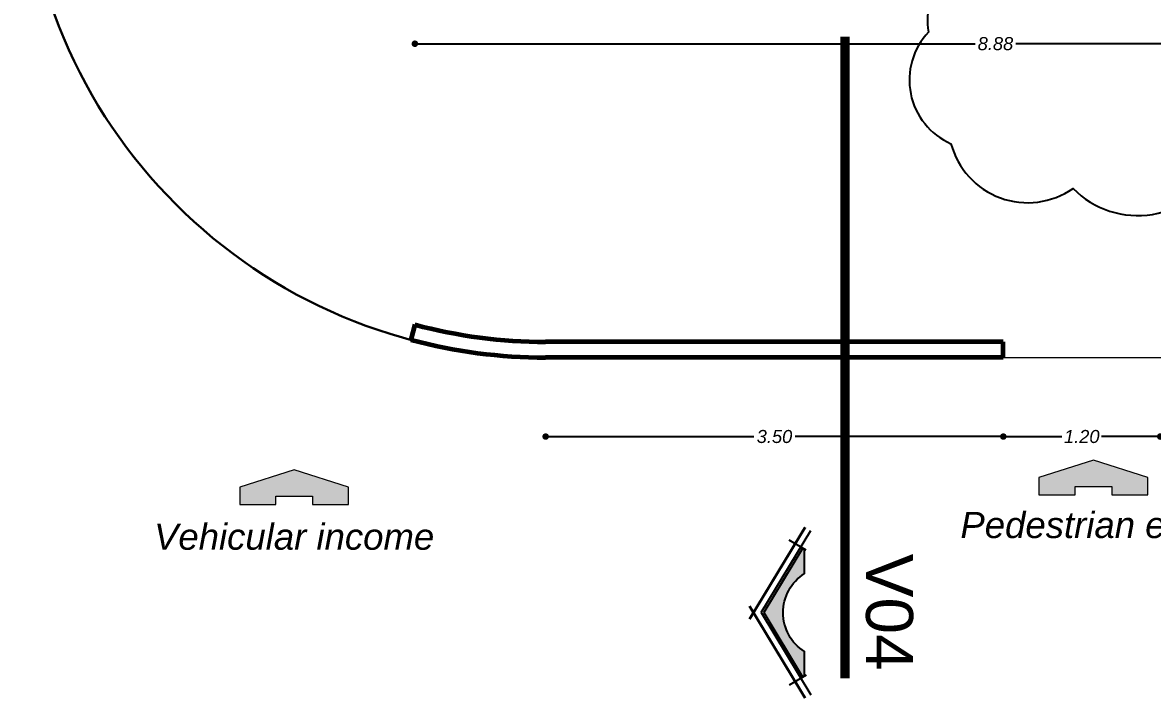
# Model space of a CAD drawing. Header units: metres. Extents: x 539 to 782, y 164 to 633.
# Drawn here: x 665.29 to 673.93, y 220.73 to 225.9 of the extents above; entities that cross this region are included whole.
import ezdxf
from ezdxf.enums import TextEntityAlignment as Align

# ---------------------------------------------------------------- set-up
doc = ezdxf.new("R2010")
doc.units = ezdxf.units.M
doc.header["$PDMODE"] = 35
doc.linetypes.add('ACAD_ISO05W100', pattern=[33, 24, -3, 0, -3, 0, -3])
for name, color, linetype, lineweight in [('02', 2, 'Continuous', 20), ('03', 3, 'Continuous', 30), ('cota', 1, 'Continuous', 15), ('MURO', 4, 'Continuous', 60), ('Textura de Pisos', 252, 'Continuous', 13)]:
    doc.layers.add(name, color=color, linetype=linetype, lineweight=lineweight)
for name, color, linetype in [('COLUMNAS', 6, 'Continuous'), ('lincorte', 116, 'Continuous'), ('TEXTO', 134, 'Continuous')]:
    doc.layers.add(name, color=color, linetype=linetype)
doc.styles.add('ARIAL', font='ariali.ttf')
doc.styles.add('ARIAL_REGULAR', font='arial.ttf')
doc.styles.add('STYLE1', font='ariali.ttf')
doc.dimstyles.new('C_50', dxfattribs={"dimscale": 0.5, "dimtxt": 0.2, "dimasz": 0.1, "dimexe": 0.1, "dimexo": 0.1, "dimgap": 0.05, "dimtad": 0, "dimzin": 4, "dimdsep": 46, "dimtxsty": 'ARIAL', "dimblk": 'DOT', "dimcen": 0.09, "dimse1": 1, "dimse2": 1, "dimclrd": 1, "dimclre": 1, "dimclrt": 2, "dimadec": 0, "dimazin": 0, "dimtfac": 1, "dimtix": 1, "dimtmove": 2, "dimatfit": 3, "dimfxl": 1, "dimtolj": 1, "dimtzin": 0, "dimarcsym": 0})

# ---------------------------------------------------------------- blocks, each defined once
blk = doc.blocks.new('_Dot')
at = {"color": 0, "linetype": 'ByBlock', "lineweight": -2}
blk.add_line((-0.5, 0), (-1, 0), dxfattribs=at)
at = {"color": 0, "linetype": 'ByBlock', "const_width": 0.5}
blk.add_lwpolyline([(-0.25, 0, 1), (0.25, 0, 1)], format="xyb", close=True, dxfattribs=at)
blk = doc.blocks.new('*D710')
at = {"layer": 'cota', "color": 1, "lineweight": -2, "transparency": 16777216}
for p, q in [((672.8422858460565, 222.7356233299038), (673.2410239088124, 222.7356233299038)), ((673.9422858460566, 222.7356233299038), (673.5435477833007, 222.7356233299038))]:
    blk.add_line(p, q, dxfattribs=at)
at = {"layer": 'Defpoints', "color": 0, "transparency": 16777216}
for p in [(672.7922858460565, 223.3407509537875), (673.9922858460566, 223.3407509537875), (672.7922858460565, 222.7356233299038)]:
    blk.add_point(p, dxfattribs=at)
at = {"layer": 'cota', "color": 1, "lineweight": -2, "transparency": 16777216, "xscale": 0.05, "yscale": 0.05, "zscale": 0.05, "rotation": 180}
blk.add_blockref('_Dot', (672.7922858460565, 222.7356233299038), dxfattribs=at)
at = {"layer": 'cota', "color": 1, "lineweight": -2, "transparency": 16777216, "xscale": 0.05, "yscale": 0.05, "zscale": 0.05}
blk.add_blockref('_Dot', (673.9922858460566, 222.7356233299038), dxfattribs=at)
at = {"layer": 'cota', "color": 2, "transparency": 16777216, "insert": (673.3922858460566, 222.7356233299038), "char_height": 0.1, "attachment_point": 5, "style": 'ARIAL'}
blk.add_mtext('\\A1;1.20', dxfattribs=at)
blk = doc.blocks.new('*D711')
at = {"layer": 'cota', "color": 1, "lineweight": -2, "transparency": 16777216}
for p, q in [((669.3422858460564, 222.7356233299038), (670.8845095841193, 222.7356233299038)), ((672.7422858460566, 222.7356233299038), (671.2000621079937, 222.7356233299038))]:
    blk.add_line(p, q, dxfattribs=at)
at = {"layer": 'Defpoints', "color": 0, "transparency": 16777216}
for p in [(669.2922858460564, 223.3407509537876), (672.7922858460565, 223.3407509537875), (669.2922858460564, 222.7356233299038)]:
    blk.add_point(p, dxfattribs=at)
at = {"layer": 'cota', "color": 1, "lineweight": -2, "transparency": 16777216, "xscale": 0.05, "yscale": 0.05, "zscale": 0.05, "rotation": 180}
blk.add_blockref('_Dot', (669.2922858460564, 222.7356233299038), dxfattribs=at)
at = {"layer": 'cota', "color": 1, "lineweight": -2, "transparency": 16777216, "xscale": 0.05, "yscale": 0.05, "zscale": 0.05}
blk.add_blockref('_Dot', (672.7922858460565, 222.7356233299038), dxfattribs=at)
at = {"layer": 'cota', "color": 2, "transparency": 16777216, "insert": (671.0422858460565, 222.7356233299038), "char_height": 0.1, "attachment_point": 5, "style": 'ARIAL'}
blk.add_mtext('\\A1;3.50', dxfattribs=at)
blk = doc.blocks.new('*D731')
at = {"layer": 'cota', "color": 1, "lineweight": -2, "transparency": 16777216}
for p, q in [((668.3422858460564, 225.7407509537875), (672.5759761598355, 225.7407509537875)), ((677.1222858460566, 225.7407509537875), (672.8885955322775, 225.7407509537875))]:
    blk.add_line(p, q, dxfattribs=at)
at = {"layer": 'Defpoints', "color": 0, "transparency": 16777216}
for p in [(668.2922858460564, 227.3407509537875), (677.1722858460565, 226.3407509537875), (677.1722858460565, 225.7407509537875)]:
    blk.add_point(p, dxfattribs=at)
at = {"layer": 'cota', "color": 1, "lineweight": -2, "transparency": 16777216, "xscale": 0.05, "yscale": 0.05, "zscale": 0.05, "rotation": 180}
blk.add_blockref('_Dot', (668.2922858460564, 225.7407509537875), dxfattribs=at)
at = {"layer": 'cota', "color": 1, "lineweight": -2, "transparency": 16777216, "xscale": 0.05, "yscale": 0.05, "zscale": 0.05}
blk.add_blockref('_Dot', (677.1722858460565, 225.7407509537875), dxfattribs=at)
at = {"layer": 'cota', "color": 2, "transparency": 16777216, "insert": (672.7322858460565, 225.7407509537875), "char_height": 0.1, "attachment_point": 5, "style": 'ARIAL'}
blk.add_mtext('\\A1;8.88', dxfattribs=at)

msp = doc.modelspace()

# ---------------------------------------------------------------- hatches: boundary and pattern name
at = {"layer": '02'}
for points in [[(673.8977289553395, 222.2900261052923), (673.8977289553393, 222.4227158249717), (673.4813621365863, 222.5554055446509), (673.0649953178338, 222.4227158249715), (673.064995317834, 222.2900261052923), (673.3413768864223, 222.2900261052923), (673.3413768864223, 222.3545777569995), (673.6213473867504, 222.3545777569995), (673.6213473867506, 222.2900261052923)], [(667.7852113370499, 222.216323721363), (667.7852113370496, 222.3490134410424), (667.3688445182967, 222.4817031607216), (666.9524776995441, 222.3490134410422), (666.9524776995444, 222.216323721363), (667.2288592681326, 222.216323721363), (667.2288592681326, 222.2808753730702), (667.5088297684607, 222.2808753730702), (667.5088297684609, 222.216323721363)]]:
    msp.add_hatch(color=256, dxfattribs=at).paths.add_polyline_path(points)
at = {"layer": 'lincorte'}
h = msp.add_hatch(color=256, dxfattribs=at)
h.dxf.hatch_style = 1
edge = h.paths.add_edge_path()
edge.add_arc((671.4626762677477, 221.3889007016594), 0.3543749999997772, 122.54687965867049, 179.9999999993521, ccw=False)
edge.add_line((671.2720262404542, 221.6876216545867), (671.2720810763416, 221.869744232835))
edge.add_line((671.2720810763416, 221.869744232835), (671.256327747452, 221.8792807668353))
edge.add_line((671.256327747452, 221.8792807668353), (670.9598715664466, 221.3889007016634))
edge.add_line((670.9598715664466, 221.3889007016634), (671.2563329500215, 220.8985120307122))
edge.add_line((671.2563329500215, 220.8985120307122), (671.2717914586565, 220.9078573747815))
edge.add_line((671.2717914586565, 220.9078573747815), (671.271846389285, 221.0902946097819))
edge.add_arc((671.4626762677485, 221.3889007016672), 0.3543750000005659, 180.000000000602, 237.418617591999, ccw=False)

# ---------------------------------------------------------------- linework, layer by layer
at = {"layer": '02'}
for points in [[(673.6213473867506, 222.3545777569995), (673.6213473867506, 222.2900261052923), (673.8977289553395, 222.2900261052923), (673.8977289553395, 222.4227158249715), (673.4813621365863, 222.5554055446507), (673.064995317834, 222.4227158249715), (673.064995317834, 222.2900261052923), (673.3413768864223, 222.2900261052923), (673.3413768864223, 222.3545777569995)], [(667.5088297684609, 222.2808753730702), (667.5088297684609, 222.216323721363), (667.7852113370499, 222.216323721363), (667.7852113370499, 222.3490134410422), (667.3688445182967, 222.4817031607214), (666.9524776995444, 222.3490134410422), (666.9524776995444, 222.216323721363), (667.2288592681326, 222.216323721363), (667.2288592681326, 222.2808753730702)]]:
    msp.add_lwpolyline(points, close=True, dxfattribs=at)
at = {"layer": '03'}
msp.add_arc((669.2922858460565, 227.3407509537875), 4, 180, 270, dxfattribs=at)
at = {"layer": 'COLUMNAS'}
msp.add_lwpolyline([(672.7810005219833, 226.405316053779, 0.52056705), (672.221053341518, 225.8303195653054, 0.52056705), (672.3921491831936, 224.9755950253796, 0.52056705), (673.3253965716497, 224.6337054316529, 0.52056705), (674.4452930202608, 224.8201911696938, 0.52056705), (674.8030379220916, 225.441808814873, 0.52056705), (674.8030379220916, 226.0168041921283, 0.52056705), (674.8030379220916, 226.6384218373075, 0.52056705), (674.1342098615489, 226.8715287320542, 0.52056705)], format="xyb", close=True, dxfattribs=at)
at = {"layer": 'lincorte'}
for p, q in [((670.9401525452251, 221.3889007016634), (671.3196153352304, 222.0165853296662)), ((671.2834431840314, 221.8669545527213), (671.1554233260748, 221.944348151846)), ((670.9401525452251, 221.3889007016634), (671.3196153352304, 220.7612160736607)), ((671.2834431840314, 220.9108820474202), (671.1554233260748, 220.8334884482956))]:
    msp.add_line(p, q, dxfattribs=at)
at = {"layer": 'lincorte', "linetype": 'ACAD_ISO05W100', "ltscale": 0.05, "const_width": 0.07}
msp.add_lwpolyline([(671.5821257308997, 220.8868381904702), (671.5821257308997, 225.7946637171047)], dxfattribs=at)
at = {"layer": 'lincorte', "const_width": 0.02067187499999999}
for points in [[(671.2772121582896, 222.042254938321), (670.8514357040631, 221.3389180114429)], [(670.8514658190519, 221.4389368069091), (671.2768186560486, 220.7353436107057)]]:
    msp.add_lwpolyline(points, dxfattribs=at)
at = {"layer": 'lincorte'}
msp.add_lwpolyline([(671.108301267748, 221.3889007016634, -0.2560733397626988), (671.2720262404542, 221.6876216545867), (671.2720810763416, 221.869744232835), (671.256327747452, 221.8792807668353), (670.9598715664466, 221.3889007016634), (671.2563329500215, 220.8985120307122), (671.2717914586565, 220.9078573747815), (671.271846389285, 221.0902946097819, -0.2559129274228076)], format="xyb", close=True, dxfattribs=at)
at = {"layer": 'MURO'}
for p, q in [((668.2922858460565, 223.5918311093523), (668.261358011005, 223.4758851347821)), ((672.7922858460565, 223.4607509537875), (669.2922858460566, 223.4607509537875)), ((672.7922858460565, 223.3407509537875), (672.7922858460565, 223.4607509537875)), ((672.7922858460565, 223.3407509537875), (669.2922858460566, 223.3407509537875))]:
    msp.add_line(p, q, dxfattribs=at)
for radius, start in [(3.88, 255.0644729461865), (4, 255.0644729461863)]:
    msp.add_arc((669.2922858460565, 227.3407509537875), radius, start, 270, dxfattribs=at)
at = {"layer": 'Textura de Pisos'}
msp.add_lwpolyline([(677.2922858460565, 243.3407509537875), (665.2922858460565, 243.3407509537875), (665.2922858460565, 227.3407509537874, 0.4142135623731053), (669.2922858460566, 223.3407509537875), (677.2922858460565, 223.3407509537875)], format="xyb", close=True, dxfattribs=at)

# ---------------------------------------------------------------- texts
at = {"layer": 'lincorte', "style": 'ARIAL_REGULAR'}
msp.add_text('V04', height=0.36, rotation=270, dxfattribs=at).set_placement((671.7421408677652, 221.3925841941601), align=Align.CENTER)
at = {"layer": 'TEXTO', "style": 'STYLE1'}
for s, p in [('Pedestrian entry', (673.4813621365863, 221.9593271267597)), ('Vehicular income', (667.3688445182966, 221.8697520734694))]:
    msp.add_text(s, height=0.2, rotation=359.9999999933299, dxfattribs=at).set_placement(p, align=Align.CENTER)

# ---------------------------------------------------------------- dimensions: what is measured, and where the dimension line sits
at = {"layer": 'cota'}
for base, p1, p2, picture, middle in [((677.1722858460565, 225.7407509537875), (668.2922858460564, 227.3407509537875), (677.1722858460565, 226.3407509537875), '*D731', (672.7322858460565, 225.7407509537875)), ((669.2922858460564, 222.7356233299038), (672.7922858460565, 223.3407509537875), (669.2922858460564, 223.3407509537876), '*D711', (671.0422858460565, 222.7356233299038)), ((672.7922858460565, 222.7356233299038), (673.9922858460566, 223.3407509537875), (672.7922858460565, 223.3407509537875), '*D710', (673.3922858460566, 222.7356233299038))]:
    dim = msp.add_linear_dim(base=base, p1=p1, p2=p2, dimstyle='C_50', dxfattribs=at)
    dim.commit()
    dim.dimension.update_dxf_attribs({"geometry": picture, "text_midpoint": middle})

doc.saveas('drawing.dxf')
